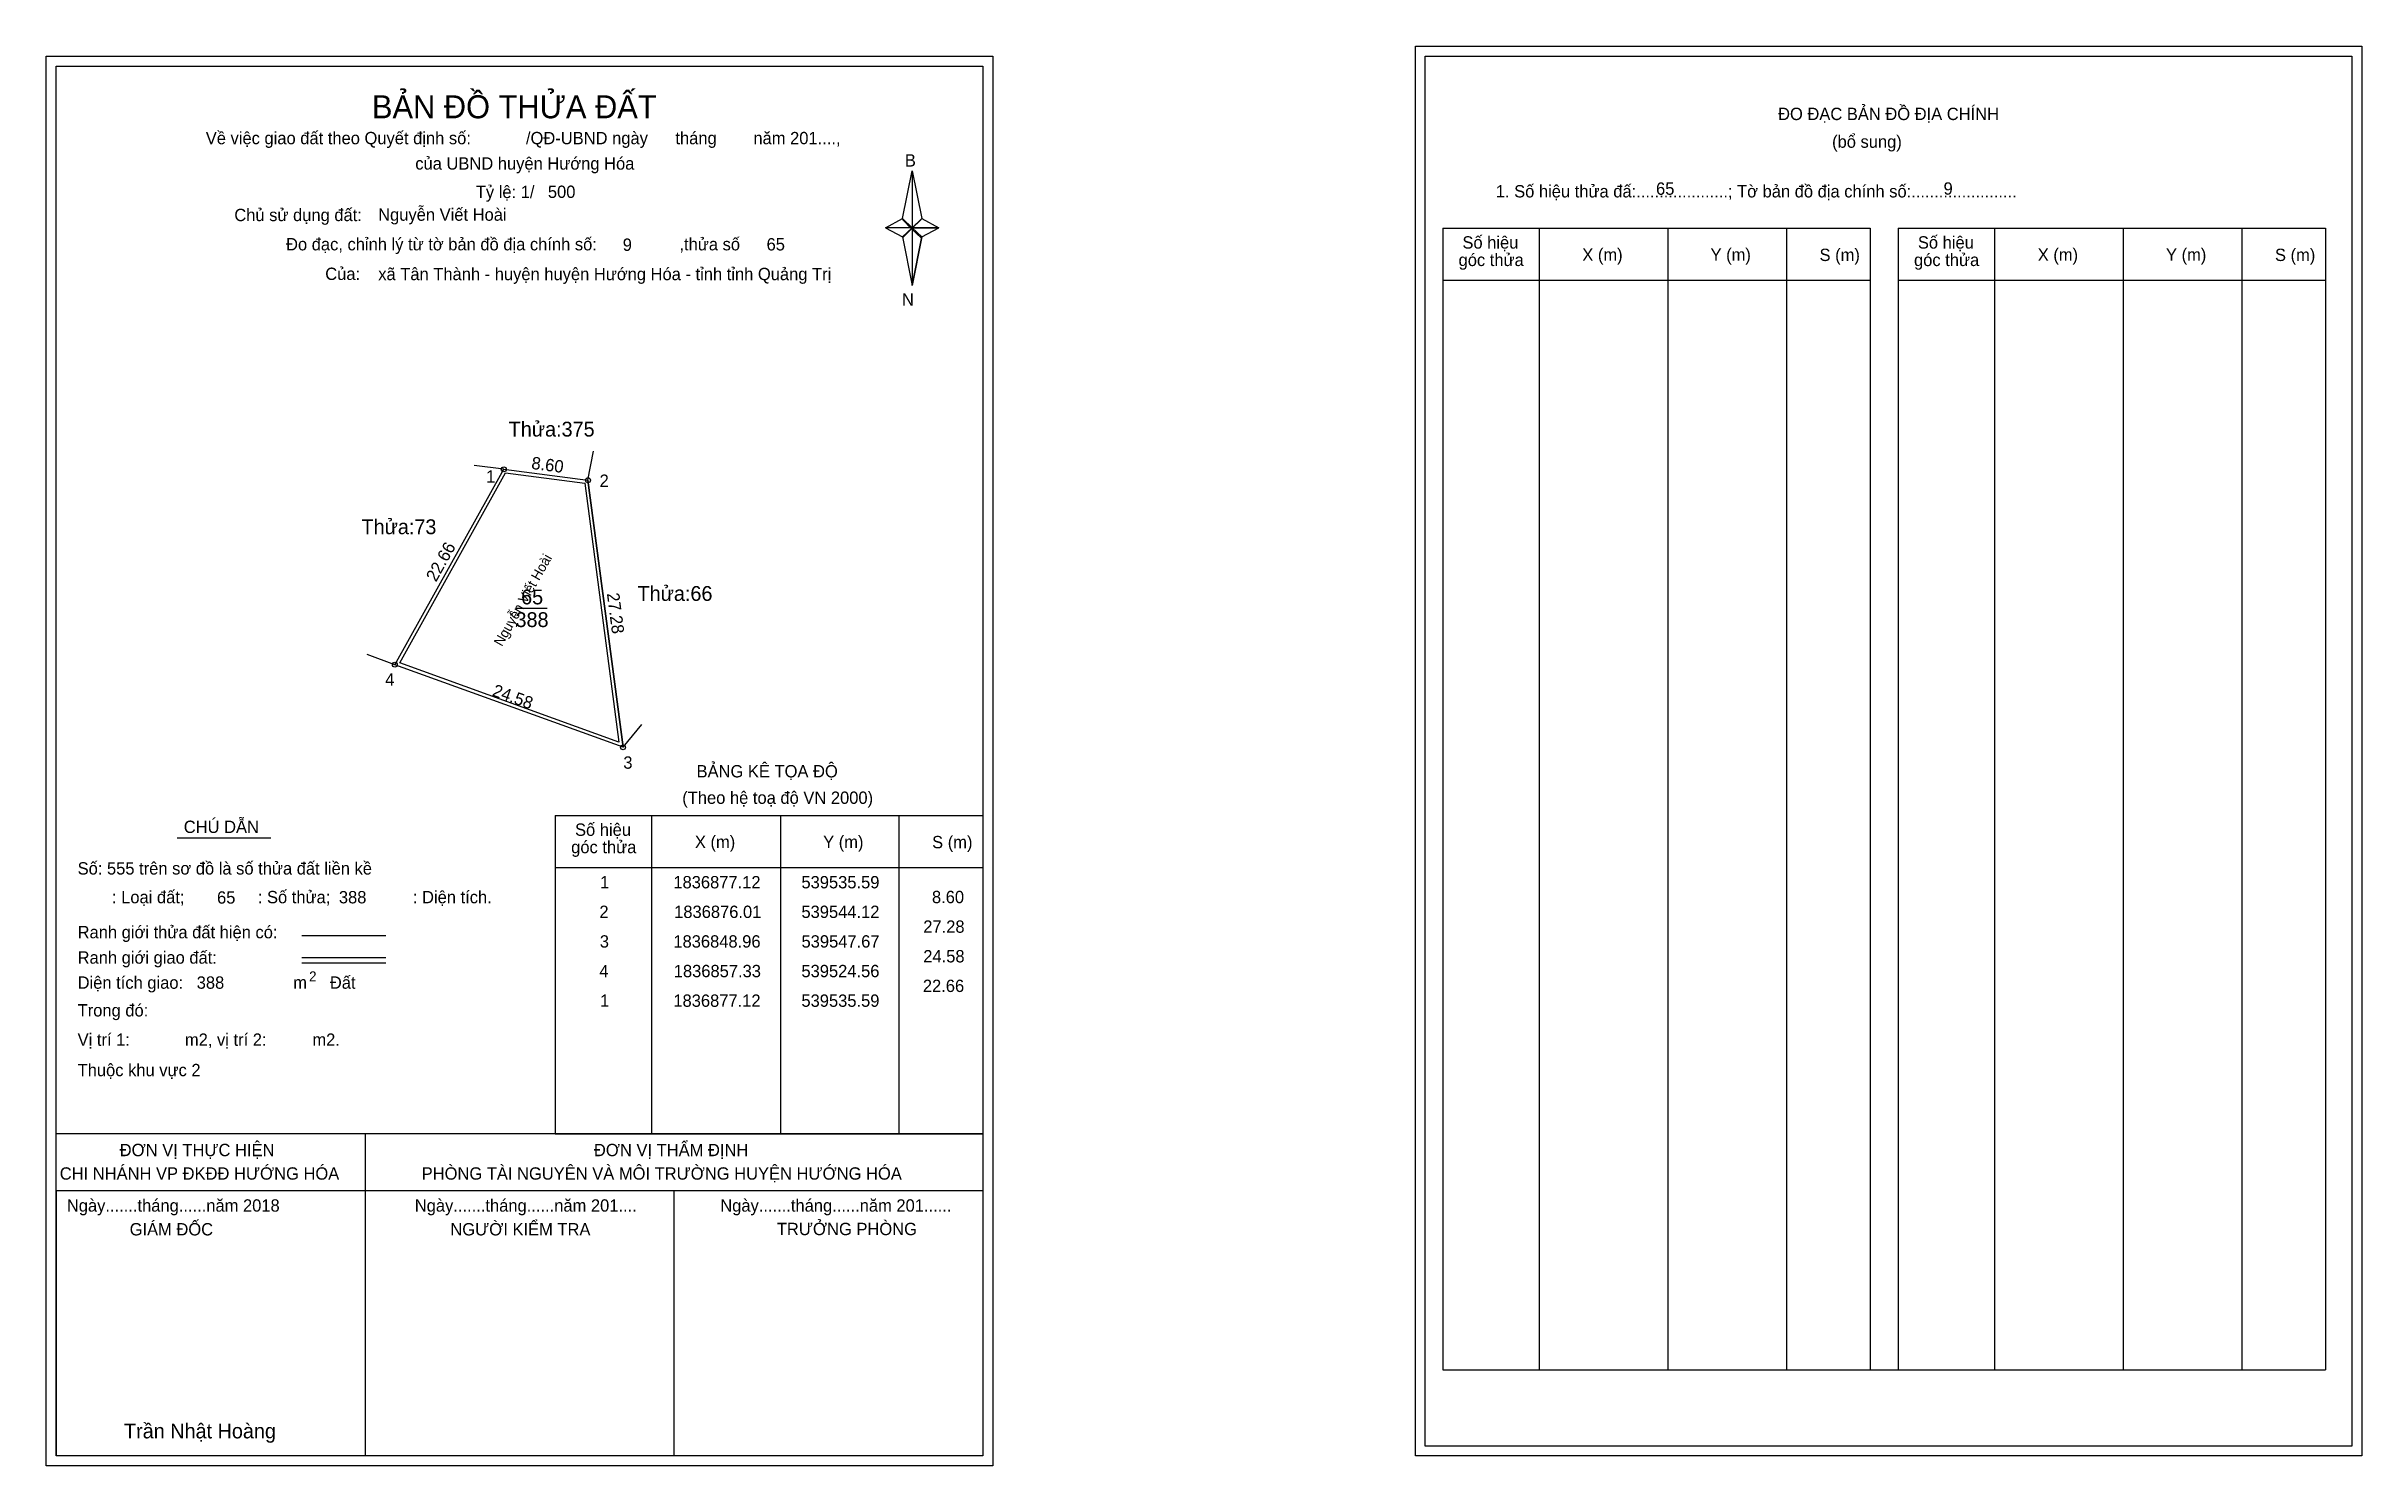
# Model space of a CAD drawing. Extents: x 539489 to 539724, y 1836776 to 1836920.
import ezdxf

# ---------------------------------------------------------------- set-up
doc = ezdxf.new("R2010")
doc.units = 0
for name, color, linetype in [('Level 1', 7, 'Continuous'), ('Level 10', 7, 'Continuous'), ('Level 11', 7, 'Continuous'), ('Level 13', 7, 'Continuous'), ('Level 27', 7, 'Continuous'), ('Level 28', 7, 'Continuous'), ('Level 3', 7, 'Continuous'), ('Level 36', 7, 'Continuous'), ('Level 49', 7, 'Continuous'), ('Level 5', 7, 'Continuous'), ('Level 53', 7, 'Continuous'), ('Level 55', 7, 'Continuous'), ('Level 6', 7, 'Continuous'), ('Level 63', 7, 'Continuous'), ('Level 9', 7, 'Continuous')]:
    doc.layers.add(name, color=color, linetype=linetype)

msp = doc.modelspace()

# ---------------------------------------------------------------- linework, layer by layer
at = {"layer": 'Level 1'}
for p, q in [((539490.26, 1836917.97), (539490.26, 1836917.97)), ((539628.92, 1836918.97), (539628.92, 1836918.97)), ((539575.97, 1836902.53), (539576.95, 1836907.35)), ((539576.95, 1836907.35), (539576.95, 1836901.59)), ((539576.95, 1836907.35), (539577.94, 1836902.53)), ((539574.25, 1836901.59), (539575.97, 1836902.53)), ((539575.97, 1836902.53), (539576.95, 1836901.59)), ((539576.88, 1836901.48), (539575.97, 1836902.42)), ((539576.95, 1836901.59), (539575.97, 1836900.67)), ((539576.88, 1836901.48), (539575.97, 1836900.56)), ((539575.97, 1836900.56), (539576.88, 1836901.48)), ((539575.97, 1836900.67), (539576.95, 1836895.74)), ((539577.86, 1836902.42), (539576.88, 1836901.48)), ((539576.88, 1836901.48), (539577.86, 1836902.42)), ((539577.86, 1836900.56), (539576.88, 1836901.48)), ((539577.94, 1836902.53), (539576.95, 1836901.59)), ((539576.95, 1836901.59), (539576.95, 1836895.74)), ((539576.95, 1836901.59), (539579.66, 1836901.59)), ((539576.95, 1836901.59), (539577.94, 1836900.67)), ((539577.94, 1836900.67), (539576.95, 1836895.74)), ((539577.94, 1836900.67), (539579.66, 1836901.59)), ((539630.69, 1836901.54), (539673.99, 1836901.54)), ((539640.48, 1836785.91), (539640.48, 1836901.54)), ((539653.52, 1836785.91), (539653.52, 1836901.54)), ((539665.5, 1836901.54), (539665.5, 1836785.91)), ((539673.99, 1836901.54), (539673.99, 1836785.91)), ((539676.82, 1836901.54), (539720.12, 1836901.54)), ((539686.61, 1836785.91), (539686.61, 1836901.54)), ((539699.65, 1836785.91), (539699.65, 1836901.54)), ((539711.63, 1836901.54), (539711.63, 1836785.91)), ((539720.12, 1836901.54), (539720.12, 1836785.91)), ((539630.69, 1836896.28), (539673.99, 1836896.28)), ((539676.82, 1836896.28), (539720.12, 1836896.28)), ((539540.81, 1836842.06), (539584.11, 1836842.06)), ((539550.6, 1836809.8), (539550.6, 1836842.06)), ((539563.64, 1836809.8), (539563.64, 1836842.06)), ((539575.62, 1836842.06), (539575.62, 1836809.8)), ((539540.81, 1836836.79), (539584.11, 1836836.79)), ((539515.15, 1836829.9), (539523.66, 1836829.9)), ((539515.15, 1836827.68), (539523.66, 1836827.68)), ((539515.15, 1836827.13), (539523.66, 1836827.13)), ((539543.67, 1836809.8), (539490.26, 1836809.8)), ((539584.11, 1836809.8), (539531.69, 1836809.8)), ((539540.81, 1836809.79), (539584.11, 1836809.79)), ((539584.11, 1836804.02), (539490.26, 1836804.02)), ((539490.26, 1836777.18), (539490.26, 1836804.02)), ((539630.69, 1836785.91), (539720.12, 1836785.91)), ((539584.11, 1836777.18), (539584.11, 1836777.18)), ((539722.77, 1836778.18), (539722.77, 1836778.18))]:
    msp.add_line(p, q, dxfattribs=at)
for points in [[(539575.97, 1836902.53), (539576.95, 1836907.35), (539576.95, 1836901.59)], [(539574.25, 1836901.59), (539575.97, 1836900.67), (539576.95, 1836901.59)], [(539576.95, 1836901.59), (539577.94, 1836902.53), (539579.66, 1836901.59)], [(539576.95, 1836901.59), (539576.95, 1836895.74), (539577.94, 1836900.67)]]:
    msp.add_lwpolyline(points, close=True, dxfattribs=at)
at = {"layer": 'Level 10'}
msp.add_line((539547.67, 1836848.96), (539544.12, 1836876.01), dxfattribs=at)
for points in [[(539544.12, 1836876.01), (539547.67, 1836848.96), (539524.56, 1836857.33), (539535.59, 1836877.12)], [(539543.81, 1836875.7), (539547.24, 1836849.48), (539525.06, 1836857.52), (539535.78, 1836876.75)]]:
    msp.add_lwpolyline(points, close=True, dxfattribs=at)
at = {"layer": 'Level 11'}
for centre in [(539535.59, 1836877.12), (539544.12, 1836876.01), (539544.12, 1836876.01), (539524.56, 1836857.33), (539547.67, 1836848.96)]:
    msp.add_circle(centre, 0.25, dxfattribs=at)
at = {"layer": 'Level 27'}
for p, q in [((539535.59, 1836877.12), (539532.61, 1836877.51)), ((539544.12, 1836876.01), (539544.67, 1836878.96)), ((539524.56, 1836857.33), (539521.74, 1836858.35)), ((539547.67, 1836848.96), (539549.59, 1836851.26))]:
    msp.add_line(p, q, dxfattribs=at)
at = {"layer": 'Level 3'}
for p, q in [((539630.69, 1836901.54), (539630.69, 1836785.91)), ((539676.82, 1836901.54), (539676.82, 1836785.91)), ((539540.81, 1836842.06), (539540.81, 1836809.8))]:
    msp.add_line(p, q, dxfattribs=at)
at = {"layer": 'Level 5'}
for p, q in [((539502.52, 1836839.78), (539511.99, 1836839.78)), ((539521.54, 1836809.8), (539521.54, 1836777.18)), ((539490.26, 1836804.02), (539490.26, 1836777.18)), ((539490.26, 1836804.02), (539490.26, 1836777.18)), ((539552.82, 1836804.02), (539552.82, 1836777.18))]:
    msp.add_line(p, q, dxfattribs=at)
at = {"layer": 'Level 63'}
for points in [[(539627.92, 1836919.97), (539723.77, 1836919.97), (539723.77, 1836777.18), (539627.92, 1836777.18)], [(539489.26, 1836918.97), (539585.11, 1836918.97), (539585.11, 1836776.18), (539489.26, 1836776.18)], [(539490.26, 1836917.97), (539584.11, 1836917.97), (539584.11, 1836777.18), (539490.26, 1836777.18)], [(539628.92, 1836918.97), (539722.77, 1836918.97), (539722.77, 1836778.18), (539628.92, 1836778.18)]]:
    msp.add_lwpolyline(points, close=True, dxfattribs=at)
at = {"layer": 'Level 9'}
msp.add_line((539536.78, 1836863.04), (539539.99, 1836863.04), dxfattribs=at)

# ---------------------------------------------------------------- texts
at = {"layer": 'Level 1'}
for s, height, p in [('BẢN ĐỒ THỬA ĐẤT', 2.3328, (539522.24, 1836912.68)), ('ĐO ĐẠC BẢN ĐỒ ĐỊA CHÍNH', 1.25, (539664.66, 1836912.5)), ('Về việc giao đất theo Quyết định số:            /QĐ-UBND ngày      tháng        năm 201....,      ', 1.25, (539505.41, 1836910.05)), ('(bổ sung)', 1.25, (539670.13, 1836909.69)), ('của UBND huyện Hướng Hóa', 1.25, (539526.63, 1836907.48)), ('B', 1.25, (539576.22, 1836907.79)), ('1. Số hiệu thửa đấ:....................; Tờ bản đồ địa chính số:.......................', 1.25, (539636.07, 1836904.66)), ('Chủ sử dụng đất:', 1.25, (539508.3, 1836902.26)), ('Đo đạc, chỉnh lý từ tờ bản đồ địa chính số:                  ,thửa số                 ', 1.25, (539513.54, 1836899.3)), ('Số hiệu', 1.25, (539632.69, 1836899.48)), ('Số hiệu', 1.25, (539678.82, 1836899.48)), ('góc thửa', 1.25, (539632.3, 1836897.71)), ('X (m)', 1.25, (539644.83, 1836898.24)), ('Y (m)', 1.25, (539657.82, 1836898.24)), ('S (m)', 1.25, (539668.86, 1836898.22)), ('góc thửa', 1.25, (539678.43, 1836897.71)), ('X (m)', 1.25, (539690.96, 1836898.24)), ('Y (m)', 1.25, (539703.95, 1836898.24)), ('S (m)', 1.25, (539714.99, 1836898.22)), ('Của:', 1.25, (539517.51, 1836896.3)), ('N', 1.25, (539575.92, 1836893.71)), ('BẢNG KÊ TỌA ĐỘ', 1.25, (539555.12, 1836845.91)), ('(Theo hệ toạ độ VN 2000)', 1.25, (539553.67, 1836843.23)), ('CHÚ DẪN', 1.25, (539503.18, 1836840.28)), ('góc thửa', 1.25, (539542.42, 1836838.23)), ('Số hiệu', 1.25, (539542.81, 1836839.99)), ('X (m)', 1.25, (539554.95, 1836838.75)), ('Y (m)', 1.25, (539567.94, 1836838.75)), ('S (m)', 1.25, (539578.98, 1836838.73)), ('Số: 555 trên sơ đồ là số thửa đất liền kề', 1.25, (539492.43, 1836836.07)), (': Loại đất;                : Số thửa;                  : Diện tích.', 1.25, (539495.91, 1836833.16)), ('Ranh giới thửa đất hiện có:', 1.25, (539492.43, 1836829.61)), ('Ranh giới giao đất:', 1.25, (539492.43, 1836827.04)), ('Diện tích giao:                                Đất ', 1.25, (539492.43, 1836824.5)), ('m', 1.25, (539514.27, 1836824.51)), ('2', 1, (539515.88, 1836825.26)), ('Trong đó: ', 1.25, (539492.43, 1836821.69)), ('Vị trí 1:            m2, vị trí 2:          m2.', 1.25, (539492.43, 1836818.72)), ('Thuộc khu vực 2', 1.25, (539492.43, 1836815.64)), ('ĐƠN VỊ THỰC HIỆN', 1.25, (539496.69, 1836807.54)), ('ĐƠN VỊ THẨM ĐỊNH', 1.25, (539544.72, 1836807.54)), ('CHI NHÁNH VP ĐKĐĐ HƯỚNG HÓA', 1.25, (539490.62, 1836805.16)), ('PHÒNG TÀI NGUYÊN VÀ MÔI TRƯỜNG HUYỆN HƯỚNG HÓA', 1.25, (539527.28, 1836805.16)), ('Ngày.......tháng......năm 2018', 1.25, (539491.34, 1836801.92)), ('Ngày.......tháng......năm 201....', 1.25, (539526.58, 1836801.92)), ('Ngày.......tháng......năm 201......', 1.25, (539557.52, 1836801.92)), ('GIÁM ĐỐC', 1.25, (539497.7, 1836799.51)), ('NGƯỜI KIỂM TRA', 1.25, (539530.18, 1836799.51)), ('TRƯỞNG PHÒNG', 1.25, (539563.25, 1836799.54)), ('Trần Nhật Hoàng', 1.5, (539497.13, 1836778.95))]:
    msp.add_text(s, height=height, dxfattribs=at).set_placement(p)
at = {"layer": 'Level 11'}
msp.add_text('Tỷ lệ: 1/', height=1.25, dxfattribs=at).set_placement((539532.76, 1836904.6))
at = {"layer": 'Level 13'}
for s, p in [('65', (539537.35, 1836863.44)), ('.', (539536.08, 1836862.29)), ('388', (539536.78, 1836861.14))]:
    msp.add_text(s, height=1.5, dxfattribs=at).set_placement(p)
at = {"layer": 'Level 28'}
msp.add_text('Nguyễn Viết Hoài', height=1, rotation=60.5487, dxfattribs=at).set_placement((539535.4, 1836859.11))
at = {"layer": 'Level 36'}
for s, p in [('Thửa:375', (539536.09, 1836880.44)), ('Thửa:73', (539521.18, 1836870.55)), ('Thửa:66', (539549.14, 1836863.79))]:
    msp.add_text(s, height=1.5, dxfattribs=at).set_placement(p)
at = {"layer": 'Level 49'}
for s, rotation, p in [('8.60', 352.5584, (539538.34, 1836877.17)), ('22.66', 60.8676, (539528.73, 1836865.64)), ('27.28', 277.4668, (539546.03, 1836864.54)), ('24.58', 340.086, (539534.34, 1836854.21))]:
    msp.add_text(s, height=1.25, rotation=rotation, dxfattribs=at).set_placement(p)
at = {"layer": 'Level 53'}
for s, p in [('1', (539545.35, 1836834.67)), ('1836877.12', (539552.77, 1836834.67)), ('539535.59', (539565.74, 1836834.67)), ('2', (539545.28, 1836831.67)), ('1836876.01', (539552.85, 1836831.67)), ('539544.12', (539565.74, 1836831.67)), ('8.60', (539578.96, 1836833.17)), ('3', (539545.32, 1836828.67)), ('1836848.96', (539552.77, 1836828.67)), ('539547.67', (539565.75, 1836828.67)), ('27.28', (539578.08, 1836830.17)), ('24.58', (539578.08, 1836827.17)), ('4', (539545.27, 1836825.67)), ('1836857.33', (539552.81, 1836825.67)), ('539524.56', (539565.74, 1836825.67)), ('22.66', (539578.04, 1836824.17)), ('1', (539545.35, 1836822.67)), ('1836877.12', (539552.77, 1836822.67)), ('539535.59', (539565.74, 1836822.67))]:
    msp.add_text(s, height=1.25, dxfattribs=at).set_placement(p)
at = {"layer": 'Level 55'}
for s, height, p in [('375', 0.055, (539535.53, 1836877.07)), ('1', 0.2, (539535.53, 1836877.12)), ('73', 0.055, (539535.55, 1836877.07)), ('73', 0.055, (539535.55, 1836877.07)), ('375', 0.055, (539544.06, 1836875.96)), ('2', 0.2, (539544.05, 1836876.01)), ('66', 0.055, (539544.08, 1836875.96)), ('66', 0.055, (539544.08, 1836875.96)), ('4', 0.2, (539524.49, 1836857.33)), ('73', 0.055, (539524.52, 1836857.27)), ('73', 0.055, (539524.52, 1836857.27)), ('3', 0.2, (539547.6, 1836848.96)), ('66', 0.055, (539547.63, 1836848.9)), ('66', 0.055, (539547.63, 1836848.9))]:
    msp.add_text(s, height=height, dxfattribs=at).set_placement(p)
at = {"layer": 'Level 6'}
for s, p in [('500', (539540.06, 1836904.61)), ('65', (539652.3, 1836904.93)), ('9', (539681.42, 1836904.94)), ('Nguyễn Viết Hoài', (539522.87, 1836902.3)), ('9', (539547.64, 1836899.25)), ('65', (539562.21, 1836899.29)), ('xã Tân Thành - huyện huyện Hướng Hóa - tỉnh tỉnh Quảng Trị', (539522.88, 1836896.28)), ('65', (539506.55, 1836833.12)), ('388', (539518.89, 1836833.15)), ('388', (539504.49, 1836824.5))]:
    msp.add_text(s, height=1.25, dxfattribs=at).set_placement(p)
at = {"layer": 'Level 9'}
for s, p in [('1', (539533.81, 1836875.78)), ('2', (539545.3, 1836875.34)), ('4', (539523.58, 1836855.2)), ('3', (539547.7, 1836846.79))]:
    msp.add_text(s, height=1.25, dxfattribs=at).set_placement(p)

doc.saveas('drawing.dxf')
